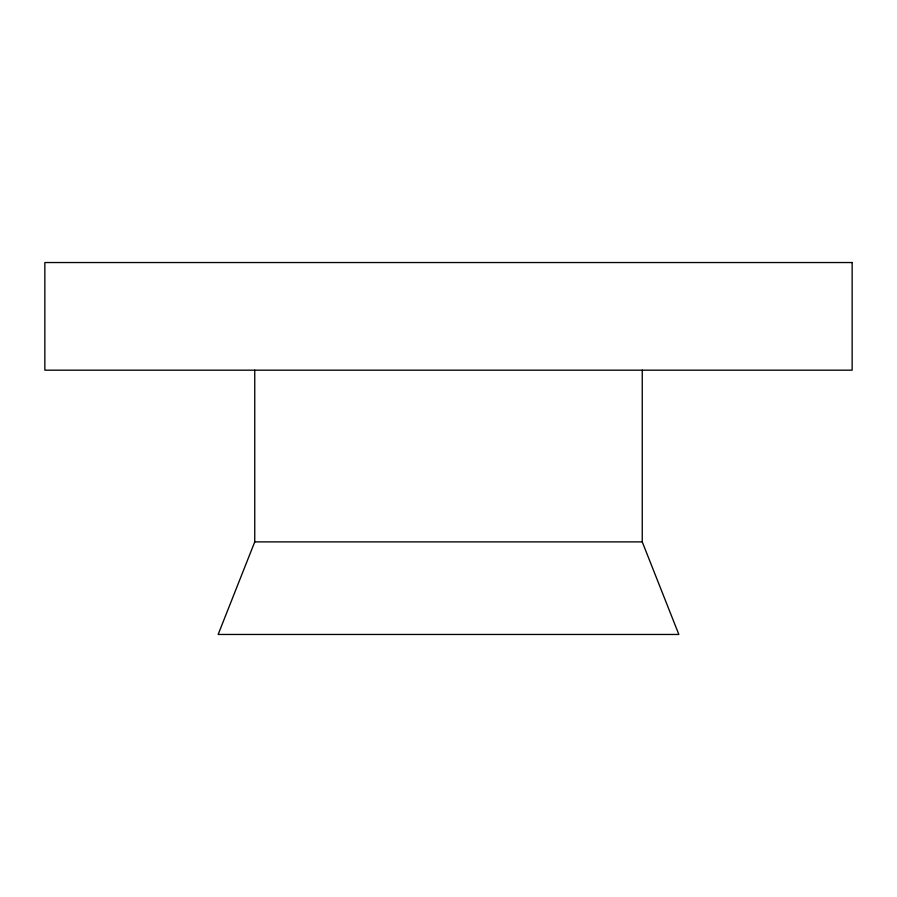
<?xml version="1.0" encoding="UTF-8"?>
<svg xmlns="http://www.w3.org/2000/svg" width="897" height="897" viewBox="0 0 897 897"><rect width="100%" height="100%" fill="white"/><g stroke="black" fill="none" stroke-linecap="round" stroke-linejoin="round"><path stroke-width="1.35" d="M254.748 370.181L254.748 541.889L218.15 634.459L678.85 634.459L642.252 541.889L642.252 370.181M254.748 541.889L642.252 541.889M852.15 262.541L44.85 262.541L44.85 370.181L852.15 370.181L852.15 262.541"/></g></svg>
